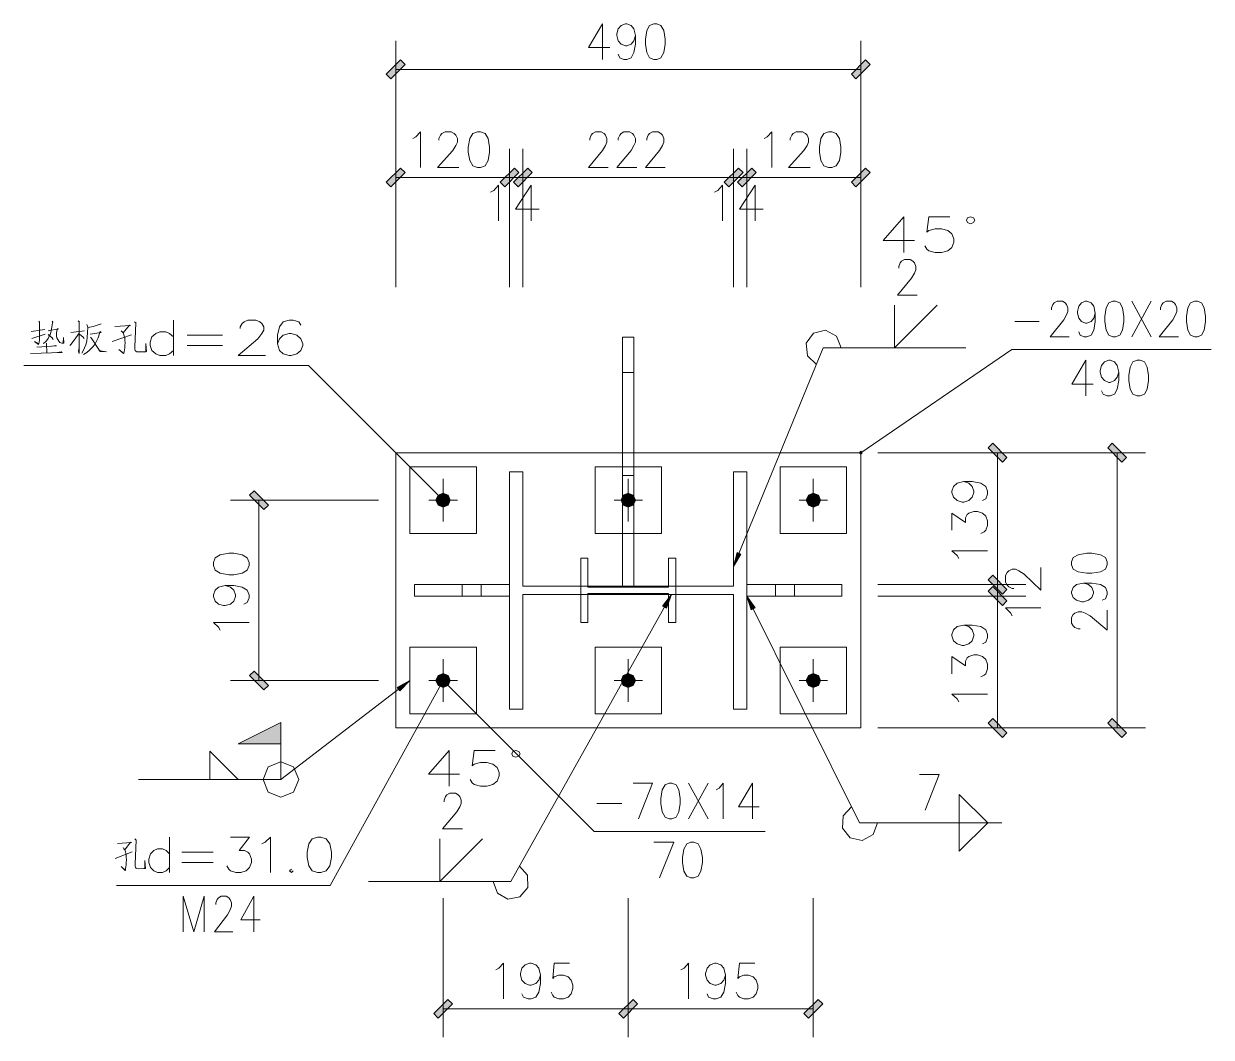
# Model space of a CAD drawing. Header units: millimetres. Extents: x 0 to 586, y 0 to 414.
# Drawn here: x 377 to 459.2, y 220.6 to 290.7 of the extents above; entities that cross this region are included whole.
import ezdxf

# ---------------------------------------------------------------- set-up
doc = ezdxf.new("R2010")
doc.units = ezdxf.units.MM

msp = doc.modelspace()

# ---------------------------------------------------------------- hatches: boundary and pattern name
h = msp.add_hatch(color=0)
h.dxf.hatch_style = 2
h.paths.add_polyline_path([(402.420667, 286.92475), (402.106694, 287.238722), (403.094472, 288.2265), (403.408444, 287.912528)])
h = msp.add_hatch(color=0)
h.dxf.hatch_style = 2
h.paths.add_polyline_path([(434.629278, 286.92475), (434.315306, 287.238722), (435.299556, 288.2265), (435.613528, 287.912528)])
h = msp.add_hatch(color=0)
h.dxf.hatch_style = 2
h.paths.add_polyline_path([(402.420667, 279.442333), (402.106694, 279.756306), (403.094472, 280.740556), (403.408444, 280.426583)])
h = msp.add_hatch(color=0)
h.dxf.hatch_style = 2
h.paths.add_polyline_path([(410.308778, 279.442333), (409.994806, 279.756306), (410.982583, 280.740556), (411.296556, 280.426583)])
h = msp.add_hatch(color=0)
h.dxf.hatch_style = 2
h.paths.add_polyline_path([(411.229528, 279.442333), (410.915556, 279.756306), (411.899806, 280.740556), (412.213778, 280.426583)])
h = msp.add_hatch(color=0)
h.dxf.hatch_style = 2
h.paths.add_polyline_path([(425.820417, 279.442333), (425.506444, 279.756306), (426.494222, 280.740556), (426.808194, 280.426583)])
h = msp.add_hatch(color=0)
h.dxf.hatch_style = 2
h.paths.add_polyline_path([(426.741167, 279.442333), (426.427194, 279.756306), (427.414972, 280.740556), (427.725417, 280.426583)])
h = msp.add_hatch(color=0)
h.dxf.hatch_style = 2
h.paths.add_polyline_path([(434.629278, 279.442333), (434.315306, 279.756306), (435.299556, 280.740556), (435.613528, 280.426583)])
h = msp.add_hatch(color=0)
h.dxf.hatch_style = 2
h.paths.add_polyline_path([(443.780333, 261.366), (444.094306, 261.679972), (445.078556, 260.695722), (444.764583, 260.38175)])
h = msp.add_hatch(color=0)
h.dxf.hatch_style = 2
h.paths.add_polyline_path([(452.060028, 261.366), (452.374, 261.679972), (453.361778, 260.695722), (453.047806, 260.38175)])
h = msp.add_hatch(color=0)
h.dxf.hatch_style = 2
h.paths.add_polyline_path([(434.964417, 261.129639), (434.865639, 261.030861), (434.964417, 261.030861)])
h = msp.add_hatch(color=0)
h.dxf.hatch_style = 2
h.paths.add_polyline_path([(434.865639, 261.030861), (434.964417, 260.932083), (434.964417, 261.030861)])
h = msp.add_hatch(color=0)
h.dxf.hatch_style = 2
h.paths.add_polyline_path([(435.063194, 261.030861), (434.964417, 261.129639), (434.964417, 261.030861)])
h = msp.add_hatch(color=0)
h.dxf.hatch_style = 2
h.paths.add_polyline_path([(434.964417, 260.932083), (435.063194, 261.030861), (434.964417, 261.030861)])
h = msp.add_hatch(color=0)
h.dxf.hatch_style = 2
h.paths.add_polyline_path([(392.641667, 258.081639), (392.955639, 258.392083), (393.943417, 257.407833), (393.629444, 257.093861)])
h = msp.add_hatch(color=0)
h.dxf.hatch_style = 2
h.paths.add_polyline_path([(406.043694, 258.236861), (405.694444, 258.092222), (406.043694, 257.742972)])
h = msp.add_hatch(color=0)
h.dxf.hatch_style = 2
h.paths.add_polyline_path([(406.392944, 258.092222), (406.043694, 258.236861), (406.043694, 257.742972)])
h = msp.add_hatch(color=0)
h.dxf.hatch_style = 2
h.paths.add_polyline_path([(418.860111, 258.236861), (418.514389, 258.092222), (418.860111, 257.742972)])
h = msp.add_hatch(color=0)
h.dxf.hatch_style = 2
h.paths.add_polyline_path([(419.209361, 258.092222), (418.860111, 258.236861), (418.860111, 257.742972)])
h = msp.add_hatch(color=0)
h.dxf.hatch_style = 2
h.paths.add_polyline_path([(431.676528, 258.236861), (431.330806, 258.092222), (431.676528, 257.742972)])
h = msp.add_hatch(color=0)
h.dxf.hatch_style = 2
h.paths.add_polyline_path([(432.025778, 258.092222), (431.676528, 258.236861), (431.676528, 257.742972)])
h = msp.add_hatch(color=0)
h.dxf.hatch_style = 2
h.paths.add_polyline_path([(405.694444, 258.092222), (405.549806, 257.742972), (406.043694, 257.742972)])
h = msp.add_hatch(color=0)
h.dxf.hatch_style = 2
h.paths.add_polyline_path([(405.549806, 257.742972), (405.694444, 257.393722), (406.043694, 257.742972)])
h = msp.add_hatch(color=0)
h.dxf.hatch_style = 2
h.paths.add_polyline_path([(405.694444, 257.393722), (406.043694, 257.252611), (406.043694, 257.742972)])
h = msp.add_hatch(color=0)
h.dxf.hatch_style = 2
h.paths.add_polyline_path([(406.043694, 257.84175), (405.944917, 257.742972), (406.043694, 257.742972)])
h = msp.add_hatch(color=0)
h.dxf.hatch_style = 2
h.paths.add_polyline_path([(405.944917, 257.742972), (406.043694, 257.644194), (406.043694, 257.742972)])
h = msp.add_hatch(color=0)
h.dxf.hatch_style = 2
h.paths.add_polyline_path([(406.537583, 257.742972), (406.392944, 258.092222), (406.043694, 257.742972)])
h = msp.add_hatch(color=0)
h.dxf.hatch_style = 2
h.paths.add_polyline_path([(406.142472, 257.742972), (406.043694, 257.84175), (406.043694, 257.742972)])
h = msp.add_hatch(color=0)
h.dxf.hatch_style = 2
h.paths.add_polyline_path([(406.043694, 257.252611), (406.392944, 257.393722), (406.043694, 257.742972)])
h = msp.add_hatch(color=0)
h.dxf.hatch_style = 2
h.paths.add_polyline_path([(406.392944, 257.393722), (406.537583, 257.742972), (406.043694, 257.742972)])
h = msp.add_hatch(color=0)
h.dxf.hatch_style = 2
h.paths.add_polyline_path([(406.043694, 257.644194), (406.142472, 257.742972), (406.043694, 257.742972)])
h = msp.add_hatch(color=0)
h.dxf.hatch_style = 2
h.paths.add_polyline_path([(418.514389, 258.092222), (418.36975, 257.742972), (418.860111, 257.742972)])
h = msp.add_hatch(color=0)
h.dxf.hatch_style = 2
h.paths.add_polyline_path([(418.36975, 257.742972), (418.514389, 257.393722), (418.860111, 257.742972)])
h = msp.add_hatch(color=0)
h.dxf.hatch_style = 2
h.paths.add_polyline_path([(418.514389, 257.393722), (418.860111, 257.252611), (418.860111, 257.742972)])
h = msp.add_hatch(color=0)
h.dxf.hatch_style = 2
h.paths.add_polyline_path([(419.354, 257.742972), (419.209361, 258.092222), (418.860111, 257.742972)])
h = msp.add_hatch(color=0)
h.dxf.hatch_style = 2
h.paths.add_polyline_path([(418.860111, 257.252611), (419.209361, 257.393722), (418.860111, 257.742972)])
h = msp.add_hatch(color=0)
h.dxf.hatch_style = 2
h.paths.add_polyline_path([(419.209361, 257.393722), (419.354, 257.742972), (418.860111, 257.742972)])
h = msp.add_hatch(color=0)
h.dxf.hatch_style = 2
h.paths.add_polyline_path([(431.330806, 258.092222), (431.186167, 257.742972), (431.676528, 257.742972)])
h = msp.add_hatch(color=0)
h.dxf.hatch_style = 2
h.paths.add_polyline_path([(431.186167, 257.742972), (431.330806, 257.393722), (431.676528, 257.742972)])
h = msp.add_hatch(color=0)
h.dxf.hatch_style = 2
h.paths.add_polyline_path([(431.330806, 257.393722), (431.676528, 257.252611), (431.676528, 257.742972)])
h = msp.add_hatch(color=0)
h.dxf.hatch_style = 2
h.paths.add_polyline_path([(432.170417, 257.742972), (432.025778, 258.092222), (431.676528, 257.742972)])
h = msp.add_hatch(color=0)
h.dxf.hatch_style = 2
h.paths.add_polyline_path([(431.676528, 257.252611), (432.025778, 257.393722), (431.676528, 257.742972)])
h = msp.add_hatch(color=0)
h.dxf.hatch_style = 2
h.paths.add_polyline_path([(432.025778, 257.393722), (432.170417, 257.742972), (431.676528, 257.742972)])
h = msp.add_hatch(color=0)
h.dxf.hatch_style = 2
h.paths.add_polyline_path([(426.155556, 253.14275), (426.395444, 254.112889), (426.667083, 254)])
h = msp.add_hatch(color=0)
h.dxf.hatch_style = 2
h.paths.add_polyline_path([(443.780333, 252.229056), (444.094306, 252.543028), (445.078556, 251.558778), (444.764583, 251.244806)])
h = msp.add_hatch(color=0)
h.dxf.hatch_style = 2
h.paths.add_polyline_path([(443.780333, 252.229056), (444.094306, 252.543028), (445.078556, 251.558778), (444.764583, 251.244806)])
h = msp.add_hatch(color=0)
h.dxf.hatch_style = 2
h.paths.add_polyline_path([(443.780333, 251.442361), (444.094306, 251.756333), (445.078556, 250.768556), (444.764583, 250.454583)])
h = msp.add_hatch(color=0)
h.dxf.hatch_style = 2
h.paths.add_polyline_path([(443.780333, 251.442361), (444.094306, 251.756333), (445.078556, 250.768556), (444.764583, 250.454583)])
h = msp.add_hatch(color=0)
h.dxf.hatch_style = 2
h.paths.add_polyline_path([(421.851667, 251.202472), (421.498889, 250.271139), (421.241361, 250.415778)])
h = msp.add_hatch(color=0)
h.dxf.hatch_style = 2
h.paths.add_polyline_path([(427.076306, 251.103694), (427.647806, 250.288778), (427.383222, 250.15825)])
h = msp.add_hatch(color=0)
h.dxf.hatch_style = 2
h.paths.add_polyline_path([(392.641667, 245.593306), (392.955639, 245.90375), (393.943417, 244.9195), (393.629444, 244.605528)])
h = msp.add_hatch(color=0)
h.dxf.hatch_style = 2
h.paths.add_polyline_path([(403.743583, 245.254639), (403.052139, 244.5385), (402.872222, 244.771333)])
h = msp.add_hatch(color=0)
h.dxf.hatch_style = 2
h.paths.add_polyline_path([(405.694444, 245.603889), (405.549806, 245.254639), (406.043694, 245.254639)])
h = msp.add_hatch(color=0)
h.dxf.hatch_style = 2
h.paths.add_polyline_path([(405.549806, 245.254639), (405.694444, 244.905389), (406.043694, 245.254639)])
h = msp.add_hatch(color=0)
h.dxf.hatch_style = 2
h.paths.add_polyline_path([(406.043694, 245.748528), (405.694444, 245.603889), (406.043694, 245.254639)])
h = msp.add_hatch(color=0)
h.dxf.hatch_style = 2
h.paths.add_polyline_path([(405.694444, 244.905389), (406.043694, 244.764278), (406.043694, 245.254639)])
h = msp.add_hatch(color=0)
h.dxf.hatch_style = 2
h.paths.add_polyline_path([(406.043694, 245.353417), (405.944917, 245.254639), (406.043694, 245.254639)])
h = msp.add_hatch(color=0)
h.dxf.hatch_style = 2
h.paths.add_polyline_path([(406.043694, 245.353417), (405.944917, 245.254639), (406.043694, 245.254639)])
h = msp.add_hatch(color=0)
h.dxf.hatch_style = 2
h.paths.add_polyline_path([(405.944917, 245.254639), (406.043694, 245.155861), (406.043694, 245.254639)])
h = msp.add_hatch(color=0)
h.dxf.hatch_style = 2
h.paths.add_polyline_path([(405.944917, 245.254639), (406.043694, 245.155861), (406.043694, 245.254639)])
h = msp.add_hatch(color=0)
h.dxf.hatch_style = 2
h.paths.add_polyline_path([(406.392944, 245.603889), (406.043694, 245.748528), (406.043694, 245.254639)])
h = msp.add_hatch(color=0)
h.dxf.hatch_style = 2
h.paths.add_polyline_path([(406.537583, 245.254639), (406.392944, 245.603889), (406.043694, 245.254639)])
h = msp.add_hatch(color=0)
h.dxf.hatch_style = 2
h.paths.add_polyline_path([(406.142472, 245.254639), (406.043694, 245.353417), (406.043694, 245.254639)])
h = msp.add_hatch(color=0)
h.dxf.hatch_style = 2
h.paths.add_polyline_path([(406.142472, 245.254639), (406.043694, 245.353417), (406.043694, 245.254639)])
h = msp.add_hatch(color=0)
h.dxf.hatch_style = 2
h.paths.add_polyline_path([(406.043694, 244.764278), (406.392944, 244.905389), (406.043694, 245.254639)])
h = msp.add_hatch(color=0)
h.dxf.hatch_style = 2
h.paths.add_polyline_path([(406.392944, 244.905389), (406.537583, 245.254639), (406.043694, 245.254639)])
h = msp.add_hatch(color=0)
h.dxf.hatch_style = 2
h.paths.add_polyline_path([(406.043694, 245.155861), (406.142472, 245.254639), (406.043694, 245.254639)])
h = msp.add_hatch(color=0)
h.dxf.hatch_style = 2
h.paths.add_polyline_path([(406.043694, 245.155861), (406.142472, 245.254639), (406.043694, 245.254639)])
h = msp.add_hatch(color=0)
h.dxf.hatch_style = 2
h.paths.add_polyline_path([(418.514389, 245.603889), (418.36975, 245.254639), (418.860111, 245.254639)])
h = msp.add_hatch(color=0)
h.dxf.hatch_style = 2
h.paths.add_polyline_path([(418.36975, 245.254639), (418.514389, 244.905389), (418.860111, 245.254639)])
h = msp.add_hatch(color=0)
h.dxf.hatch_style = 2
h.paths.add_polyline_path([(418.860111, 245.748528), (418.514389, 245.603889), (418.860111, 245.254639)])
h = msp.add_hatch(color=0)
h.dxf.hatch_style = 2
h.paths.add_polyline_path([(418.514389, 244.905389), (418.860111, 244.764278), (418.860111, 245.254639)])
h = msp.add_hatch(color=0)
h.dxf.hatch_style = 2
h.paths.add_polyline_path([(419.209361, 245.603889), (418.860111, 245.748528), (418.860111, 245.254639)])
h = msp.add_hatch(color=0)
h.dxf.hatch_style = 2
h.paths.add_polyline_path([(419.354, 245.254639), (419.209361, 245.603889), (418.860111, 245.254639)])
h = msp.add_hatch(color=0)
h.dxf.hatch_style = 2
h.paths.add_polyline_path([(418.860111, 244.764278), (419.209361, 244.905389), (418.860111, 245.254639)])
h = msp.add_hatch(color=0)
h.dxf.hatch_style = 2
h.paths.add_polyline_path([(419.209361, 244.905389), (419.354, 245.254639), (418.860111, 245.254639)])
h = msp.add_hatch(color=0)
h.dxf.hatch_style = 2
h.paths.add_polyline_path([(431.330806, 245.603889), (431.186167, 245.254639), (431.676528, 245.254639)])
h = msp.add_hatch(color=0)
h.dxf.hatch_style = 2
h.paths.add_polyline_path([(431.186167, 245.254639), (431.330806, 244.905389), (431.676528, 245.254639)])
h = msp.add_hatch(color=0)
h.dxf.hatch_style = 2
h.paths.add_polyline_path([(431.676528, 245.748528), (431.330806, 245.603889), (431.676528, 245.254639)])
h = msp.add_hatch(color=0)
h.dxf.hatch_style = 2
h.paths.add_polyline_path([(431.330806, 244.905389), (431.676528, 244.764278), (431.676528, 245.254639)])
h = msp.add_hatch(color=0)
h.dxf.hatch_style = 2
h.paths.add_polyline_path([(432.025778, 245.603889), (431.676528, 245.748528), (431.676528, 245.254639)])
h = msp.add_hatch(color=0)
h.dxf.hatch_style = 2
h.paths.add_polyline_path([(432.170417, 245.254639), (432.025778, 245.603889), (431.676528, 245.254639)])
h = msp.add_hatch(color=0)
h.dxf.hatch_style = 2
h.paths.add_polyline_path([(431.676528, 244.764278), (432.025778, 244.905389), (431.676528, 245.254639)])
h = msp.add_hatch(color=0)
h.dxf.hatch_style = 2
h.paths.add_polyline_path([(432.025778, 244.905389), (432.170417, 245.254639), (431.676528, 245.254639)])
h = msp.add_hatch(color=0)
h.dxf.hatch_style = 2
h.paths.add_polyline_path([(443.780333, 242.305417), (444.094306, 242.619389), (445.078556, 241.631611), (444.764583, 241.321167)])
h = msp.add_hatch(color=0)
h.dxf.hatch_style = 2
h.paths.add_polyline_path([(452.060028, 242.305417), (452.374, 242.619389), (453.361778, 241.631611), (453.047806, 241.321167)])
h = msp.add_hatch(color=0)
h.dxf.hatch_style = 2
h.paths.add_polyline_path([(394.81125, 240.866083), (394.81125, 242.344222), (391.854972, 240.866083)])
h = msp.add_hatch(color=0)
h.dxf.hatch_style = 2
h.paths.add_polyline_path([(405.708556, 221.876056), (405.394583, 222.190028), (406.378833, 223.177806), (406.692806, 222.863833)])
h = msp.add_hatch(color=0)
h.dxf.hatch_style = 2
h.paths.add_polyline_path([(418.524972, 221.876056), (418.211, 222.190028), (419.198778, 223.177806), (419.51275, 222.863833)])
h = msp.add_hatch(color=0)
h.dxf.hatch_style = 2
h.paths.add_polyline_path([(431.341389, 221.876056), (431.027417, 222.190028), (432.015194, 223.177806), (432.329167, 222.863833)])

# ---------------------------------------------------------------- linework, layer by layer
at = {"color": 0, "lineweight": 0}
for points in [[(417.085639, 290.731222), (416.101389, 289.087278), (417.579528, 289.087278)], [(417.085639, 290.731222), (417.085639, 288.265306)], [(419.354, 289.90925), (419.255222, 289.556472), (419.057667, 289.320111), (418.761333, 289.203694), (418.662556, 289.203694), (418.36975, 289.320111), (418.172194, 289.556472), (418.073417, 289.90925), (418.073417, 290.025667), (418.172194, 290.378444), (418.36975, 290.611278), (418.662556, 290.731222), (418.761333, 290.731222), (419.057667, 290.611278), (419.255222, 290.378444), (419.354, 289.90925), (419.354, 289.320111), (419.255222, 288.7345), (419.057667, 288.381722), (418.761333, 288.265306), (418.563778, 288.265306), (418.270972, 288.381722), (418.172194, 288.618083)], [(402.759333, 279.869194), (402.759333, 289.545889)], [(434.964417, 279.869194), (434.964417, 289.545889)], [(402.759333, 287.573861), (434.964417, 287.573861)], [(403.941139, 282.776083), (404.152806, 282.8925), (404.473833, 283.245278), (404.473833, 280.779361)], [(405.750889, 282.659667), (405.750889, 282.776083), (405.856722, 283.012444), (405.962556, 283.128861), (406.17775, 283.245278), (406.604611, 283.245278), (406.816278, 283.128861), (406.922111, 283.012444), (407.027944, 282.776083), (407.027944, 282.54325), (406.922111, 282.306889), (406.710444, 281.954111), (405.645056, 280.779361), (407.133778, 280.779361)], [(416.200167, 282.659667), (416.200167, 282.776083), (416.298944, 283.012444), (416.397722, 283.128861), (416.595278, 283.245278), (416.986861, 283.245278), (417.184417, 283.128861), (417.283194, 283.012444), (417.381972, 282.776083), (417.381972, 282.54325), (417.283194, 282.306889), (417.085639, 281.954111), (416.101389, 280.779361), (417.48075, 280.779361)], [(418.172194, 282.659667), (418.172194, 282.776083), (418.270972, 283.012444), (418.36975, 283.128861), (418.563778, 283.245278), (418.958889, 283.245278), (419.156444, 283.128861), (419.255222, 283.012444), (419.354, 282.776083), (419.354, 282.54325), (419.255222, 282.306889), (419.057667, 281.954111), (418.073417, 280.779361), (419.452778, 280.779361)], [(420.144222, 282.659667), (420.144222, 282.776083), (420.243, 283.012444), (420.341778, 283.128861), (420.535806, 283.245278), (420.930917, 283.245278), (421.128472, 283.128861), (421.22725, 283.012444), (421.326028, 282.776083), (421.326028, 282.54325), (421.22725, 282.306889), (421.029694, 281.954111), (420.045444, 280.779361), (421.424806, 280.779361)], [(428.261639, 282.776083), (428.473306, 282.8925), (428.794333, 283.245278), (428.794333, 280.779361)], [(430.071389, 282.659667), (430.071389, 282.776083), (430.177222, 283.012444), (430.283056, 283.128861), (430.494722, 283.245278), (430.921583, 283.245278), (431.136778, 283.128861), (431.242611, 283.012444), (431.348444, 282.776083), (431.348444, 282.54325), (431.242611, 282.306889), (431.027417, 281.954111), (429.965556, 280.779361), (431.454278, 280.779361)], [(402.759333, 272.496139), (402.759333, 282.063472)], [(410.643917, 272.496139), (410.643917, 282.063472)], [(411.564667, 272.496139), (411.564667, 282.063472)], [(426.155556, 272.496139), (426.155556, 282.063472)], [(427.076306, 272.496139), (427.076306, 282.063472)], [(434.964417, 272.496139), (434.964417, 282.063472)], [(402.759333, 280.091444), (410.643917, 280.091444)], [(410.643917, 280.091444), (411.564667, 280.091444)], [(411.564667, 280.091444), (426.155556, 280.091444)], [(426.155556, 280.091444), (427.076306, 280.091444)], [(427.076306, 280.091444), (434.964417, 280.091444)], [(409.331583, 279.078972), (409.546778, 279.195389), (409.871333, 279.548167), (409.871333, 277.08225)], [(412.143222, 279.548167), (411.060194, 277.904222), (412.682972, 277.904222)], [(412.143222, 279.548167), (412.143222, 277.08225)], [(424.843222, 279.078972), (425.058417, 279.195389), (425.382972, 279.548167), (425.382972, 277.08225)], [(427.654861, 279.548167), (426.571833, 277.904222), (428.194611, 277.904222)], [(427.654861, 279.548167), (427.654861, 277.08225)], [(437.948917, 277.357417), (436.509583, 275.717), (438.672111, 275.717)], [(437.948917, 277.357417), (437.948917, 274.895028)], [(441.123917, 277.357417), (439.681056, 277.357417), (439.536417, 276.302611), (439.681056, 276.419028), (440.114972, 276.538972), (440.545361, 276.538972), (440.979278, 276.419028), (441.268556, 276.186194), (441.413194, 275.833417), (441.413194, 275.597056), (441.268556, 275.247806), (440.979278, 275.011444), (440.545361, 274.895028), (440.114972, 274.895028), (439.681056, 275.011444), (439.536417, 275.127861), (439.391778, 275.364222)], [(437.592611, 273.815528), (437.592611, 273.931944), (437.691389, 274.168306), (437.790167, 274.284722), (437.987722, 274.401139), (438.382833, 274.401139), (438.576861, 274.284722), (438.675639, 274.168306), (438.774417, 273.931944), (438.774417, 273.695583), (438.675639, 273.46275), (438.478083, 273.109972), (437.493833, 271.935222), (438.873194, 271.935222)], [(448.172417, 270.933333), (448.172417, 271.053278), (448.267667, 271.286111), (448.359389, 271.402528), (448.549889, 271.522472), (448.927361, 271.522472), (449.114333, 271.402528), (449.209583, 271.286111), (449.304833, 271.053278), (449.304833, 270.816917), (449.209583, 270.584083), (449.022611, 270.231306), (448.077167, 269.056556), (449.400083, 269.056556)], [(451.192194, 270.7005), (451.096944, 270.347722), (450.909972, 270.111361), (450.624222, 269.994944), (450.5325, 269.994944), (450.24675, 270.111361), (450.059778, 270.347722), (449.964528, 270.7005), (449.964528, 270.816917), (450.059778, 271.169694), (450.24675, 271.402528), (450.5325, 271.522472), (450.624222, 271.522472), (450.909972, 271.402528), (451.096944, 271.169694), (451.192194, 270.7005), (451.192194, 270.111361), (451.096944, 269.52575), (450.909972, 269.172972), (450.624222, 269.056556), (450.43725, 269.056556), (450.155028, 269.172972), (450.059778, 269.409333)], [(453.73925, 269.056556), (455.062167, 271.522472)], [(453.73925, 271.522472), (455.062167, 269.056556)], [(455.721861, 270.933333), (455.721861, 271.053278), (455.817111, 271.286111), (455.908833, 271.402528), (456.099333, 271.522472), (456.476806, 271.522472), (456.663778, 271.402528), (456.759028, 271.286111), (456.854278, 271.053278), (456.854278, 270.816917), (456.759028, 270.584083), (456.572056, 270.231306), (455.626611, 269.056556), (456.949528, 269.056556)], [(437.296278, 268.2875), (437.296278, 271.247306)], [(437.296278, 268.2875), (440.256083, 271.247306)], [(378.057833, 270.139583), (378.103694, 270.061972), (378.103694, 268.820194), (378.079, 268.682611), (378.057833, 268.587361), (378.036667, 268.527389), (377.743861, 268.721417), (378.036667, 268.566194)], [(378.978583, 270.139583), (379.020917, 270.061972), (378.99975, 270.002), (378.932722, 269.596306), (378.886861, 269.363472), (378.841, 269.225889), (378.773972, 269.091833), (378.685778, 268.936611), (378.572889, 268.781389), (378.484694, 268.682611), (378.392972, 268.626167), (378.350639, 268.587361)], [(380.770694, 270.157222), (380.862417, 270.061972), (380.837722, 270.079611), (380.837722, 267.9065), (380.795389, 268.061722), (380.816556, 268.216944)], [(381.377472, 269.90675), (381.4445, 269.730361), (381.423333, 269.342306), (381.398639, 269.031861), (381.377472, 268.760222), (381.310444, 268.50975), (381.218722, 268.294556), (381.130528, 268.082889), (381.017639, 267.927667)], [(382.36525, 269.963194), (381.804333, 269.769167), (381.465667, 269.691556)], [(383.307167, 269.769167), (384.404306, 269.829139), (384.337278, 269.867944), (383.88925, 269.324667), (383.822222, 269.402278), (383.755194, 269.479889)], [(384.675944, 270.100778), (384.785306, 270.002), (384.764139, 270.023167), (384.697111, 268.333361), (384.697111, 268.199306), (384.718278, 268.100528), (384.764139, 268.061722), (384.831167, 268.022917), (384.965222, 268.005278), (385.370917, 268.022917), (385.459111, 268.022917), (385.504972, 268.044083), (385.459111, 268.587361), (385.459111, 268.022917)], [(387.378222, 270.217194), (387.378222, 267.751278)], [(391.992556, 269.631583), (391.992556, 269.748), (392.126611, 269.980833), (392.264194, 270.100778), (392.532306, 270.217194), (393.075583, 270.217194), (393.347222, 270.100778), (393.484806, 269.980833), (393.618861, 269.748), (393.618861, 269.511639), (393.484806, 269.278806), (393.213167, 268.926028), (391.854972, 267.751278), (393.752917, 267.751278)], [(396.197667, 269.864417), (396.060083, 270.100778), (395.654389, 270.217194), (395.38275, 270.217194), (394.977056, 270.100778), (394.705417, 269.748), (394.567833, 269.158861), (394.567833, 268.57325), (394.705417, 268.104056), (394.977056, 267.867694), (395.38275, 267.751278), (395.516806, 267.751278), (395.926028, 267.867694), (396.197667, 268.104056), (396.331722, 268.456833), (396.331722, 268.57325), (396.197667, 268.926028), (395.926028, 269.158861), (395.516806, 269.278806), (395.38275, 269.278806), (394.977056, 269.158861), (394.705417, 268.926028), (394.567833, 268.57325)], [(445.625361, 270.111361), (447.322222, 270.111361)], [(377.518083, 269.419917), (378.46, 269.5575)], [(377.563944, 268.936611), (378.484694, 269.247056)], [(378.685778, 269.479889), (378.706944, 269.479889), (379.401917, 269.596306), (379.359583, 269.635111), (379.292556, 269.458722), (379.267861, 269.3035), (379.267861, 269.109472), (379.292556, 268.975417), (379.359583, 268.859), (379.426611, 268.760222), (379.514806, 268.664972), (379.648861, 268.626167), (379.786444, 268.626167), (379.76175, 269.014222), (379.740583, 268.626167)], [(378.685778, 269.20825), (378.978583, 268.975417), (379.045611, 268.876639)], [(380.837722, 269.3035), (380.615472, 268.975417), (380.435556, 268.721417), (380.276806, 268.527389), (380.188611, 268.449778)], [(380.276806, 269.363472), (381.218722, 269.479889)], [(380.862417, 269.247056), (381.130528, 269.031861), (381.197556, 268.936611)], [(381.60325, 269.247056), (382.36525, 269.342306), (382.298222, 269.419917), (382.252361, 269.285861), (382.164167, 268.975417), (382.051278, 268.760222), (381.917222, 268.527389), (381.758472, 268.333361), (381.557389, 268.121694), (381.377472, 267.966472), (381.151694, 267.828889)], [(381.60325, 269.014222), (381.670278, 268.993056), (382.298222, 268.044083), (382.74625, 268.022917), (382.298222, 268.082889), (382.2065, 268.1605)], [(383.12725, 268.721417), (384.471333, 269.187083)], [(383.88925, 269.324667), (383.935111, 269.187083), (384.002139, 268.993056), (384.002139, 268.820194), (384.023306, 268.643806), (384.002139, 268.449778), (384.002139, 268.294556), (383.980972, 268.1605), (383.956278, 268.022917), (383.935111, 267.927667), (383.910417, 267.888861), (383.596444, 268.178139), (383.910417, 267.927667)], [(387.378222, 269.042444), (387.106583, 269.278806), (386.834944, 269.395222), (386.42925, 269.395222), (386.157611, 269.278806), (385.885972, 269.042444), (385.751917, 268.689667), (385.751917, 268.456833), (385.885972, 268.104056), (386.157611, 267.867694), (386.42925, 267.751278), (386.834944, 267.751278), (387.106583, 267.867694), (387.378222, 268.104056)], [(388.327194, 269.158861), (390.771944, 269.158861)], [(418.468528, 269.024806), (418.468528, 251.795139)], [(419.255222, 269.024806), (418.468528, 269.024806)], [(419.255222, 251.795139), (419.255222, 269.024806)], [(433.599167, 268.2875), (433.29225, 269.102417), (432.526722, 269.511639), (431.680056, 269.310556), (431.175583, 268.605), (431.263778, 267.740694), (431.898778, 267.148028)], [(377.923778, 268.333361), (379.267861, 268.432139), (379.179667, 268.449778), (379.020917, 268.410972)], [(378.572889, 268.626167), (378.597583, 267.927667)], [(388.327194, 268.456833), (390.771944, 268.456833)], [(426.155556, 253.14275), (432.367972, 268.2875)], [(432.367972, 268.2875), (442.224583, 268.2875)], [(434.964417, 261.030861), (445.427806, 268.171083)], [(445.427806, 268.171083), (459.228472, 268.171083)], [(377.47575, 267.9065), (379.673556, 267.966472), (379.606528, 268.005278), (379.313722, 267.966472)], [(450.553667, 267.43025), (449.569417, 265.786306), (451.047556, 265.786306)], [(450.553667, 267.43025), (450.553667, 264.964333)], [(452.822028, 266.608278), (452.72325, 266.2555), (452.525694, 266.022667), (452.229361, 265.902722), (452.130583, 265.902722), (451.83425, 266.022667), (451.640222, 266.2555), (451.541444, 266.608278), (451.541444, 266.724694), (451.640222, 267.077472), (451.83425, 267.313833), (452.130583, 267.43025), (452.229361, 267.43025), (452.525694, 267.313833), (452.72325, 267.077472), (452.822028, 266.608278), (452.822028, 266.022667), (452.72325, 265.433528), (452.525694, 265.084278), (452.229361, 264.964333), (452.031806, 264.964333), (451.735472, 265.084278), (451.640222, 265.317111)], [(396.726833, 267.063361), (377.006556, 267.063361)], [(406.043694, 257.742972), (396.726833, 267.063361)], [(419.255222, 266.583583), (418.468528, 266.583583)], [(402.759333, 261.030861), (418.468528, 261.030861)], [(402.759333, 241.970278), (402.759333, 261.030861)], [(418.468528, 261.030861), (419.255222, 261.030861)], [(419.255222, 261.030861), (434.964417, 261.030861)], [(434.964417, 261.030861), (434.964417, 241.970278)], [(435.013806, 261.030861), (435.031444, 261.030861)], [(436.146222, 261.030861), (454.681167, 261.030861)], [(436.146222, 261.030861), (446.401472, 261.030861)], [(444.429444, 251.893917), (444.429444, 261.030861)], [(452.712667, 241.970278), (452.712667, 261.030861)], [(403.743583, 260.043083), (403.743583, 255.442861)], [(408.343806, 260.043083), (403.743583, 260.043083)], [(408.343806, 255.442861), (408.343806, 260.043083)], [(418.468528, 260.043083), (416.56, 260.043083)], [(416.56, 260.043083), (416.56, 255.442861)], [(418.468528, 260.043083), (419.255222, 260.043083)], [(421.160222, 260.043083), (419.255222, 260.043083)], [(421.160222, 255.442861), (421.160222, 260.043083)], [(433.980167, 260.043083), (429.376417, 260.043083)], [(429.376417, 260.043083), (429.376417, 255.442861)], [(433.980167, 255.442861), (433.980167, 260.043083)], [(406.043694, 259.221111), (406.043694, 256.264833)], [(411.564667, 259.715), (410.643917, 259.715)], [(410.643917, 259.715), (410.643917, 243.282611)], [(411.564667, 251.795139), (411.564667, 259.715)], [(419.255222, 259.453944), (418.468528, 259.453944)], [(418.860111, 259.221111), (418.860111, 256.264833)], [(427.076306, 259.715), (426.155556, 259.715)], [(426.155556, 251.795139), (426.155556, 259.715)], [(427.076306, 243.282611), (427.076306, 259.715)], [(431.676528, 259.221111), (431.676528, 256.264833)], [(442.097583, 259.027083), (442.446833, 258.917722), (442.683194, 258.699), (442.799611, 258.374444), (442.799611, 258.265083), (442.683194, 257.940528), (442.446833, 257.721806), (442.097583, 257.612444), (441.977639, 257.612444), (441.624861, 257.721806), (441.392028, 257.940528), (441.275611, 258.265083), (441.275611, 258.374444), (441.392028, 258.699), (441.624861, 258.917722), (442.097583, 259.027083), (442.683194, 259.027083), (443.268806, 258.917722), (443.621583, 258.699), (443.738, 258.374444), (443.738, 258.155722), (443.621583, 257.831167), (443.38875, 257.721806)], [(401.574, 257.742972), (391.322278, 257.742972)], [(393.294306, 245.254639), (393.294306, 257.742972)], [(407.031472, 257.742972), (405.059444, 257.742972)], [(406.093083, 257.742972), (406.110722, 257.742972)], [(406.290639, 257.742972), (406.308278, 257.742972)], [(419.847889, 257.742972), (417.875861, 257.742972)], [(419.107056, 257.742972), (419.124694, 257.742972)], [(432.664306, 257.742972), (430.692278, 257.742972)], [(431.923472, 257.742972), (431.941111, 257.742972)], [(441.275611, 255.658056), (441.275611, 256.853972), (442.214, 256.201333), (442.214, 256.525889), (442.330417, 256.744611), (442.446833, 256.853972), (442.799611, 256.959806), (443.035972, 256.959806), (443.38875, 256.853972), (443.621583, 256.63525), (443.738, 256.310694), (443.738, 255.982611), (443.621583, 255.658056), (443.505167, 255.548694), (443.268806, 255.439333)], [(403.743583, 255.442861), (408.343806, 255.442861)], [(416.56, 255.442861), (418.468528, 255.442861)], [(418.468528, 255.442861), (419.255222, 255.442861)], [(419.255222, 255.442861), (421.160222, 255.442861)], [(429.376417, 255.442861), (433.980167, 255.442861)], [(441.744806, 253.700139), (441.624861, 253.918861), (441.275611, 254.243417), (443.738, 254.243417)], [(415.57575, 253.735417), (416.073167, 253.735417)], [(415.57575, 253.735417), (415.57575, 249.265722)], [(416.073167, 251.728111), (416.073167, 253.735417)], [(421.647056, 253.735417), (422.148, 253.735417)], [(421.647056, 251.728111), (421.647056, 253.735417)], [(422.148, 249.265722), (422.148, 253.735417)], [(445.558333, 251.625806), (445.441917, 251.625806), (445.205556, 251.735167), (445.089139, 251.848056), (444.972722, 252.070306), (444.972722, 252.518333), (445.089139, 252.740583), (445.205556, 252.853472), (445.441917, 252.966361), (445.67475, 252.966361), (445.911111, 252.853472), (446.263889, 252.631222), (447.435111, 251.512917), (447.435111, 253.075722)], [(390.958917, 251.826889), (391.311694, 251.721056), (391.548056, 251.509389), (391.664472, 251.188361), (391.664472, 251.082528), (391.548056, 250.7615), (391.311694, 250.549833), (390.958917, 250.444), (390.8425, 250.444), (390.489722, 250.549833), (390.256889, 250.7615), (390.136944, 251.082528), (390.136944, 251.188361), (390.256889, 251.509389), (390.489722, 251.721056), (390.958917, 251.826889), (391.548056, 251.826889), (392.133667, 251.721056), (392.486444, 251.509389), (392.602861, 251.188361), (392.602861, 250.976694), (392.486444, 250.655667), (392.250083, 250.549833)], [(410.643917, 251.893917), (404.071667, 251.893917)], [(404.071667, 251.893917), (404.071667, 251.103694)], [(407.359556, 251.893917), (407.359556, 251.103694)], [(408.671889, 251.893917), (408.671889, 251.103694)], [(410.643917, 251.893917), (410.643917, 251.103694)], [(426.155556, 251.795139), (411.564667, 251.795139)], [(421.647056, 251.728111), (416.073167, 251.728111)], [(419.255222, 251.795139), (418.468528, 251.795139)], [(433.648556, 251.893917), (427.076306, 251.893917)], [(427.076306, 251.893917), (427.076306, 251.103694)], [(429.048333, 251.893917), (429.048333, 251.103694)], [(430.364194, 251.893917), (430.364194, 251.103694)], [(433.648556, 251.893917), (433.648556, 251.103694)], [(436.146222, 251.893917), (446.401472, 251.893917)], [(436.146222, 251.893917), (446.401472, 251.893917)], [(444.429444, 251.103694), (444.429444, 251.893917)], [(450.377278, 251.992694), (450.730056, 251.893917), (450.962889, 251.696361), (451.082833, 251.400028), (451.082833, 251.30125), (450.962889, 251.008444), (450.730056, 250.810889), (450.377278, 250.712111), (450.260861, 250.712111), (449.908083, 250.810889), (449.671722, 251.008444), (449.555306, 251.30125), (449.555306, 251.400028), (449.671722, 251.696361), (449.908083, 251.893917), (450.377278, 251.992694), (450.962889, 251.992694), (451.552028, 251.893917), (451.904806, 251.696361), (452.021222, 251.400028), (452.021222, 251.202472), (451.904806, 250.909667), (451.668444, 250.810889)], [(404.071667, 251.103694), (410.643917, 251.103694)], [(421.851667, 251.202472), (410.742694, 231.337556)], [(411.564667, 243.282611), (411.564667, 251.202472)], [(411.564667, 251.202472), (426.155556, 251.202472)], [(416.073167, 249.265722), (416.073167, 251.273028)], [(416.073167, 251.273028), (421.647056, 251.273028)], [(421.647056, 249.265722), (421.647056, 251.273028)], [(426.155556, 243.282611), (426.155556, 251.202472)], [(427.076306, 251.103694), (433.648556, 251.103694)], [(427.076306, 251.103694), (434.87975, 235.401556)], [(436.146222, 251.103694), (446.401472, 251.103694)], [(436.146222, 251.103694), (446.401472, 251.103694)], [(444.429444, 241.970278), (444.429444, 251.103694)], [(445.441917, 249.724333), (445.321972, 249.950111), (444.972722, 250.28525), (447.435111, 250.28525)], [(450.144444, 248.838861), (450.0245, 248.838861), (449.791667, 248.937639), (449.671722, 249.036417), (449.555306, 249.230444), (449.555306, 249.625556), (449.671722, 249.823111), (449.791667, 249.921889), (450.0245, 250.020667), (450.260861, 250.020667), (450.493694, 249.921889), (450.846472, 249.724333), (452.021222, 248.740083), (452.021222, 250.119444)], [(390.606139, 248.740083), (390.489722, 248.95175), (390.136944, 249.272778), (392.602861, 249.272778)], [(415.57575, 249.265722), (416.073167, 249.265722)], [(421.647056, 249.265722), (422.148, 249.265722)], [(442.097583, 249.099917), (442.446833, 248.990556), (442.683194, 248.775361), (442.799611, 248.447278), (442.799611, 248.341444), (442.683194, 248.013361), (442.446833, 247.798167), (442.097583, 247.688806), (441.977639, 247.688806), (441.624861, 247.798167), (441.392028, 248.013361), (441.275611, 248.341444), (441.275611, 248.447278), (441.392028, 248.775361), (441.624861, 248.990556), (442.097583, 249.099917), (442.683194, 249.099917), (443.268806, 248.990556), (443.621583, 248.775361), (443.738, 248.447278), (443.738, 248.232083), (443.621583, 247.904), (443.38875, 247.798167)], [(403.743583, 247.55475), (403.743583, 242.954528)], [(408.343806, 247.55475), (403.743583, 247.55475)], [(408.343806, 242.954528), (408.343806, 247.55475)], [(421.160222, 247.55475), (416.56, 247.55475)], [(416.56, 247.55475), (416.56, 242.954528)], [(421.160222, 242.954528), (421.160222, 247.55475)], [(433.980167, 247.55475), (429.376417, 247.55475)], [(429.376417, 247.55475), (429.376417, 242.954528)], [(433.980167, 242.954528), (433.980167, 247.55475)], [(406.043694, 246.736306), (406.043694, 243.7765)], [(418.860111, 246.736306), (418.860111, 243.7765)], [(431.676528, 246.736306), (431.676528, 243.7765)], [(441.275611, 245.730889), (441.275611, 246.926806), (442.214, 246.274167), (442.214, 246.60225), (442.330417, 246.817444), (442.446833, 246.926806), (442.799611, 247.036167), (443.035972, 247.036167), (443.38875, 246.926806), (443.621583, 246.711611), (443.738, 246.383528), (443.738, 246.058972), (443.621583, 245.730889), (443.505167, 245.625056), (443.268806, 245.515694)], [(401.574, 245.254639), (391.322278, 245.254639)], [(403.743583, 245.254639), (394.81125, 238.403694)], [(406.043694, 245.254639), (398.212028, 231.069444)], [(407.031472, 245.254639), (405.059444, 245.254639)], [(406.043694, 245.254639), (416.500028, 234.798306)], [(406.093083, 245.254639), (406.110722, 245.254639)], [(406.093083, 245.254639), (406.110722, 245.254639)], [(406.290639, 245.254639), (406.308278, 245.254639)], [(419.847889, 245.254639), (417.875861, 245.254639)], [(419.107056, 245.254639), (419.124694, 245.254639)], [(432.664306, 245.254639), (430.692278, 245.254639)], [(431.923472, 245.254639), (431.941111, 245.254639)], [(441.744806, 243.7765), (441.624861, 243.995222), (441.275611, 244.319778), (443.738, 244.319778)], [(403.743583, 242.954528), (408.343806, 242.954528)], [(411.564667, 243.282611), (410.643917, 243.282611)], [(416.56, 242.954528), (421.160222, 242.954528)], [(427.076306, 243.282611), (426.155556, 243.282611)], [(429.376417, 242.954528), (433.980167, 242.954528)], [(434.964417, 241.970278), (402.759333, 241.970278)], [(436.146222, 241.970278), (454.681167, 241.970278)], [(436.146222, 241.970278), (446.401472, 241.970278)], [(391.854972, 238.403694), (389.882944, 240.372194)], [(389.882944, 238.403694), (389.882944, 240.372194)], [(394.81125, 238.403694), (394.81125, 240.866083)], [(406.467028, 240.407472), (405.024167, 238.767056), (407.186694, 238.767056)], [(406.467028, 240.407472), (406.467028, 237.945083)], [(409.6385, 240.407472), (408.195639, 240.407472), (408.051, 239.352667), (408.195639, 239.469083), (408.629556, 239.5855), (409.059944, 239.5855), (409.493861, 239.469083), (409.783139, 239.23625), (409.927778, 238.883472), (409.927778, 238.647111), (409.783139, 238.294333), (409.493861, 238.0615), (409.059944, 237.945083), (408.629556, 237.945083), (408.195639, 238.0615), (408.051, 238.177917), (407.906361, 238.414278)], [(439.021361, 238.752944), (440.400722, 238.752944), (439.412944, 236.287028)], [(394.81125, 238.403694), (384.954639, 238.403694)], [(419.19525, 238.149694), (420.542861, 238.149694), (419.579778, 235.687306)], [(423.040528, 235.687306), (424.384611, 238.149694)], [(423.040528, 238.149694), (424.384611, 235.687306)], [(424.959639, 237.6805), (425.153667, 237.796917), (425.439417, 238.149694), (425.439417, 235.687306)], [(427.457306, 238.149694), (426.49775, 236.50575), (427.937083, 236.50575)], [(427.457306, 238.149694), (427.457306, 235.687306)], [(406.107194, 236.865583), (406.107194, 236.982), (406.205972, 237.214833), (406.30475, 237.334778), (406.502306, 237.451194), (406.897417, 237.451194), (407.094972, 237.334778), (407.19375, 237.214833), (407.289, 236.982), (407.289, 236.745639), (407.19375, 236.512806), (406.996194, 236.160028), (406.008417, 234.985278), (407.387778, 234.985278)], [(441.780083, 237.373583), (443.752111, 235.401556)], [(441.780083, 235.401556), (441.780083, 237.373583)], [(416.697583, 236.742111), (418.426194, 236.742111)], [(434.329417, 236.502222), (433.743806, 235.881333), (433.705, 235.027611), (434.230639, 234.353806), (435.066722, 234.180944), (435.814611, 234.597222), (436.110944, 235.401556)], [(434.87975, 235.401556), (444.736361, 235.401556)], [(441.780083, 233.429528), (443.752111, 235.401556)], [(441.780083, 235.401556), (441.780083, 233.429528)], [(387.103056, 234.420833), (387.103056, 231.958444)], [(391.322278, 234.420833), (392.645194, 234.420833), (391.925528, 233.482444), (392.285361, 233.482444), (392.52525, 233.366028), (392.645194, 233.249611), (392.768667, 232.896833), (392.768667, 232.660472), (392.645194, 232.311222), (392.405306, 232.074861), (392.045472, 231.958444), (391.682111, 231.958444), (391.322278, 232.074861), (391.202333, 232.191278), (391.078861, 232.427639)], [(393.491861, 233.951639), (393.73175, 234.071583), (394.091583, 234.420833), (394.091583, 231.958444)], [(416.500028, 234.798306), (428.332194, 234.798306)], [(383.487083, 233.976333), (384.46075, 234.032778), (384.400778, 234.071583), (384.005667, 233.528306), (383.945694, 233.605917), (383.885722, 233.683528)], [(384.005667, 233.528306), (384.044472, 233.39425), (384.104444, 233.200222), (384.104444, 233.023833), (384.122083, 232.850972), (384.104444, 232.656944), (384.104444, 232.501722), (384.083278, 232.364139), (384.062111, 232.230083), (384.044472, 232.131306), (384.023306, 232.0925), (383.744611, 232.385306), (384.023306, 232.131306)], [(384.700639, 234.304417), (384.799417, 234.209167), (384.781778, 234.226806), (384.721806, 232.540528), (384.721806, 232.402944), (384.742972, 232.307694), (384.781778, 232.268889), (384.84175, 232.230083), (384.961694, 232.208917), (385.318, 232.230083), (385.399139, 232.230083), (385.437944, 232.247722), (385.399139, 232.791), (385.399139, 232.230083)], [(387.103056, 233.249611), (386.863167, 233.482444), (386.623278, 233.602389), (386.259917, 233.602389), (386.020028, 233.482444), (385.776611, 233.249611), (385.656667, 232.896833), (385.656667, 232.660472), (385.776611, 232.311222), (386.020028, 232.074861), (386.259917, 231.958444), (386.623278, 231.958444), (386.863167, 232.074861), (387.103056, 232.311222)], [(405.810861, 231.337556), (405.810861, 234.297361)], [(405.810861, 231.337556), (408.770667, 234.297361)], [(420.641639, 234.057472), (422.021, 234.057472), (421.03675, 231.595083)], [(383.324806, 232.928583), (384.520722, 233.39425)], [(387.946194, 233.366028), (390.115778, 233.366028)], [(387.946194, 232.660472), (390.115778, 232.660472)], [(395.537972, 232.191278), (395.418028, 232.074861), (395.537972, 231.958444), (395.657917, 232.074861)], [(409.507972, 231.337556), (409.800778, 230.543806), (410.534556, 230.124), (411.363583, 230.275694), (411.903333, 230.928333), (411.896278, 231.771472), (411.342417, 232.413528)], [(398.212028, 231.069444), (383.423583, 231.069444)], [(410.742694, 231.337556), (400.882556, 231.337556)], [(388.055556, 227.866222), (388.055556, 230.332139), (388.77875, 227.866222), (389.501944, 230.332139), (389.501944, 227.866222)], [(390.313333, 229.743), (390.313333, 229.862944), (390.401528, 230.095778), (390.49325, 230.212194), (390.673167, 230.332139), (391.033, 230.332139), (391.216444, 230.212194), (391.304639, 230.095778), (391.396361, 229.862944), (391.396361, 229.626583), (391.304639, 229.390222), (391.124722, 229.040972), (390.221611, 227.866222), (391.484556, 227.866222)], [(392.930944, 230.332139), (392.027833, 228.688194), (393.3825, 228.688194)], [(392.930944, 230.332139), (392.930944, 227.866222)], [(406.043694, 230.176917), (406.043694, 220.556667)], [(418.860111, 230.176917), (418.860111, 220.556667)], [(431.676528, 230.176917), (431.676528, 220.556667)], [(409.691417, 225.213333), (409.906611, 225.32975), (410.224111, 225.682528), (410.224111, 223.216611)], [(412.78175, 224.860556), (412.672389, 224.507778), (412.460722, 224.274944), (412.139694, 224.155), (412.033861, 224.155), (411.716361, 224.274944), (411.501167, 224.507778), (411.395333, 224.860556), (411.395333, 224.976972), (411.501167, 225.32975), (411.716361, 225.566111), (412.033861, 225.682528), (412.139694, 225.682528), (412.460722, 225.566111), (412.672389, 225.32975), (412.78175, 224.860556), (412.78175, 224.274944), (412.672389, 223.685806), (412.460722, 223.333028), (412.139694, 223.216611), (411.928028, 223.216611), (411.610528, 223.333028), (411.501167, 223.569389)], [(414.803167, 225.682528), (413.737778, 225.682528), (413.631944, 224.624194), (413.737778, 224.744139), (414.058806, 224.860556), (414.376306, 224.860556), (414.697333, 224.744139), (414.909, 224.507778), (415.014833, 224.155), (415.014833, 223.922167), (414.909, 223.569389), (414.697333, 223.333028), (414.376306, 223.216611), (414.058806, 223.216611), (413.737778, 223.333028), (413.631944, 223.452972), (413.526111, 223.685806)], [(422.507833, 225.213333), (422.723028, 225.32975), (423.040528, 225.682528), (423.040528, 223.216611)], [(425.598167, 224.860556), (425.488806, 224.507778), (425.277139, 224.274944), (424.959639, 224.155), (424.850278, 224.155), (424.532778, 224.274944), (424.317583, 224.507778), (424.21175, 224.860556), (424.21175, 224.976972), (424.317583, 225.32975), (424.532778, 225.566111), (424.850278, 225.682528), (424.959639, 225.682528), (425.277139, 225.566111), (425.488806, 225.32975), (425.598167, 224.860556), (425.598167, 224.274944), (425.488806, 223.685806), (425.277139, 223.333028), (424.959639, 223.216611), (424.744444, 223.216611), (424.426944, 223.333028), (424.317583, 223.569389)], [(427.619583, 225.682528), (426.554194, 225.682528), (426.448361, 224.624194), (426.554194, 224.744139), (426.875222, 224.860556), (427.192722, 224.860556), (427.51375, 224.744139), (427.725417, 224.507778), (427.834778, 224.155), (427.834778, 223.922167), (427.725417, 223.569389), (427.51375, 223.333028), (427.192722, 223.216611), (426.875222, 223.216611), (426.554194, 223.333028), (426.448361, 223.452972), (426.342528, 223.685806)], [(406.043694, 222.525167), (418.860111, 222.525167)], [(418.860111, 222.525167), (431.676528, 222.525167)]]:
    msp.add_lwpolyline(points, dxfattribs=at)
for points in [[(420.634583, 290.731222), (420.341778, 290.611278), (420.144222, 290.262028), (420.045444, 289.672889), (420.045444, 289.320111), (420.144222, 288.7345), (420.341778, 288.381722), (420.634583, 288.265306), (420.832139, 288.265306), (421.128472, 288.381722), (421.326028, 288.7345), (421.424806, 289.320111), (421.424806, 289.672889), (421.326028, 290.262028), (421.128472, 290.611278), (420.832139, 290.731222)], [(402.420667, 286.92475), (402.106694, 287.238722), (403.094472, 288.2265), (403.408444, 287.912528)], [(434.629278, 286.92475), (434.315306, 287.238722), (435.299556, 288.2265), (435.613528, 287.912528)], [(408.414361, 283.245278), (408.093333, 283.128861), (407.881667, 282.776083), (407.775833, 282.190472), (407.775833, 281.837694), (407.881667, 281.252083), (408.093333, 280.899306), (408.414361, 280.779361), (408.626028, 280.779361), (408.947056, 280.899306), (409.158722, 281.252083), (409.264556, 281.837694), (409.264556, 282.190472), (409.158722, 282.776083), (408.947056, 283.128861), (408.626028, 283.245278)], [(432.731333, 283.245278), (432.413833, 283.128861), (432.198639, 282.776083), (432.092806, 282.190472), (432.092806, 281.837694), (432.198639, 281.252083), (432.413833, 280.899306), (432.731333, 280.779361), (432.946528, 280.779361), (433.264028, 280.899306), (433.479222, 281.252083), (433.585056, 281.837694), (433.585056, 282.190472), (433.479222, 282.776083), (433.264028, 283.128861), (432.946528, 283.245278)], [(402.420667, 279.442333), (402.106694, 279.756306), (403.094472, 280.740556), (403.408444, 280.426583)], [(410.308778, 279.442333), (409.994806, 279.756306), (410.982583, 280.740556), (411.296556, 280.426583)], [(411.229528, 279.442333), (410.915556, 279.756306), (411.899806, 280.740556), (412.213778, 280.426583)], [(425.820417, 279.442333), (425.506444, 279.756306), (426.494222, 280.740556), (426.808194, 280.426583)], [(426.741167, 279.442333), (426.427194, 279.756306), (427.414972, 280.740556), (427.725417, 280.426583)], [(434.629278, 279.442333), (434.315306, 279.756306), (435.299556, 280.740556), (435.613528, 280.426583)], [(442.856056, 277.124583), (442.771389, 277.290389), (442.566778, 277.357417), (442.362167, 277.290389), (442.2775, 277.124583), (442.362167, 276.958778), (442.566778, 276.888222), (442.771389, 276.958778)], [(452.419861, 271.522472), (452.134111, 271.402528), (451.947139, 271.053278), (451.851889, 270.464139), (451.851889, 270.111361), (451.947139, 269.52575), (452.134111, 269.172972), (452.419861, 269.056556), (452.606833, 269.056556), (452.889056, 269.172972), (453.079556, 269.52575), (453.174806, 270.111361), (453.174806, 270.464139), (453.079556, 271.053278), (452.889056, 271.402528), (452.606833, 271.522472)], [(458.081944, 271.522472), (457.796194, 271.402528), (457.609222, 271.053278), (457.513972, 270.464139), (457.513972, 270.111361), (457.609222, 269.52575), (457.796194, 269.172972), (458.081944, 269.056556), (458.268917, 269.056556), (458.551139, 269.172972), (458.741639, 269.52575), (458.836889, 270.111361), (458.836889, 270.464139), (458.741639, 271.053278), (458.551139, 271.402528), (458.268917, 271.522472)], [(454.102611, 267.43025), (453.806278, 267.313833), (453.608722, 266.961056), (453.513472, 266.371917), (453.513472, 266.022667), (453.608722, 265.433528), (453.806278, 265.084278), (454.102611, 264.964333), (454.300167, 264.964333), (454.5965, 265.084278), (454.794056, 265.433528), (454.892833, 266.022667), (454.892833, 266.371917), (454.794056, 266.961056), (454.5965, 267.313833), (454.300167, 267.43025)], [(443.780333, 261.366), (444.094306, 261.679972), (445.078556, 260.695722), (444.764583, 260.38175)], [(452.060028, 261.366), (452.374, 261.679972), (453.361778, 260.695722), (453.047806, 260.38175)], [(434.964417, 261.129639), (434.865639, 261.030861), (434.964417, 261.030861)], [(434.865639, 261.030861), (434.964417, 260.932083), (434.964417, 261.030861)], [(435.063194, 261.030861), (434.964417, 261.129639), (434.964417, 261.030861)], [(434.964417, 260.932083), (435.063194, 261.030861), (434.964417, 261.030861)], [(392.641667, 258.081639), (392.955639, 258.392083), (393.943417, 257.407833), (393.629444, 257.093861)], [(406.043694, 258.236861), (405.694444, 258.092222), (406.043694, 257.742972)], [(406.392944, 258.092222), (406.043694, 258.236861), (406.043694, 257.742972)], [(418.860111, 258.236861), (418.514389, 258.092222), (418.860111, 257.742972)], [(419.209361, 258.092222), (418.860111, 258.236861), (418.860111, 257.742972)], [(431.676528, 258.236861), (431.330806, 258.092222), (431.676528, 257.742972)], [(432.025778, 258.092222), (431.676528, 258.236861), (431.676528, 257.742972)], [(405.694444, 258.092222), (405.549806, 257.742972), (406.043694, 257.742972)], [(405.549806, 257.742972), (405.694444, 257.393722), (406.043694, 257.742972)], [(405.694444, 257.393722), (406.043694, 257.252611), (406.043694, 257.742972)], [(406.043694, 257.84175), (405.944917, 257.742972), (406.043694, 257.742972)], [(405.944917, 257.742972), (406.043694, 257.644194), (406.043694, 257.742972)], [(406.537583, 257.742972), (406.392944, 258.092222), (406.043694, 257.742972)], [(406.142472, 257.742972), (406.043694, 257.84175), (406.043694, 257.742972)], [(406.043694, 257.252611), (406.392944, 257.393722), (406.043694, 257.742972)], [(406.392944, 257.393722), (406.537583, 257.742972), (406.043694, 257.742972)], [(406.043694, 257.644194), (406.142472, 257.742972), (406.043694, 257.742972)], [(418.514389, 258.092222), (418.36975, 257.742972), (418.860111, 257.742972)], [(418.36975, 257.742972), (418.514389, 257.393722), (418.860111, 257.742972)], [(418.514389, 257.393722), (418.860111, 257.252611), (418.860111, 257.742972)], [(419.354, 257.742972), (419.209361, 258.092222), (418.860111, 257.742972)], [(418.860111, 257.252611), (419.209361, 257.393722), (418.860111, 257.742972)], [(419.209361, 257.393722), (419.354, 257.742972), (418.860111, 257.742972)], [(431.330806, 258.092222), (431.186167, 257.742972), (431.676528, 257.742972)], [(431.186167, 257.742972), (431.330806, 257.393722), (431.676528, 257.742972)], [(431.330806, 257.393722), (431.676528, 257.252611), (431.676528, 257.742972)], [(432.170417, 257.742972), (432.025778, 258.092222), (431.676528, 257.742972)], [(431.676528, 257.252611), (432.025778, 257.393722), (431.676528, 257.742972)], [(432.025778, 257.393722), (432.170417, 257.742972), (431.676528, 257.742972)], [(426.155556, 253.14275), (426.395444, 254.112889), (426.667083, 254)], [(390.136944, 253.209778), (390.256889, 252.892278), (390.606139, 252.680611), (391.195278, 252.57125), (391.548056, 252.57125), (392.133667, 252.680611), (392.486444, 252.892278), (392.602861, 253.209778), (392.602861, 253.424972), (392.486444, 253.742472), (392.133667, 253.957667), (391.548056, 254.0635), (391.195278, 254.0635), (390.606139, 253.957667), (390.256889, 253.742472), (390.136944, 253.424972)], [(449.555306, 253.273278), (449.671722, 252.976944), (450.0245, 252.782917), (450.613639, 252.684139), (450.962889, 252.684139), (451.552028, 252.782917), (451.904806, 252.976944), (452.021222, 253.273278), (452.021222, 253.470833), (451.904806, 253.767167), (451.552028, 253.964722), (450.962889, 254.0635), (450.613639, 254.0635), (450.0245, 253.964722), (449.671722, 253.767167), (449.555306, 253.470833)], [(443.780333, 252.229056), (444.094306, 252.543028), (445.078556, 251.558778), (444.764583, 251.244806)], [(443.780333, 252.229056), (444.094306, 252.543028), (445.078556, 251.558778), (444.764583, 251.244806)], [(443.780333, 251.442361), (444.094306, 251.756333), (445.078556, 250.768556), (444.764583, 250.454583)], [(443.780333, 251.442361), (444.094306, 251.756333), (445.078556, 250.768556), (444.764583, 250.454583)], [(421.851667, 251.202472), (421.498889, 250.271139), (421.241361, 250.415778)], [(427.076306, 251.103694), (427.647806, 250.288778), (427.383222, 250.15825)], [(392.641667, 245.593306), (392.955639, 245.90375), (393.943417, 244.9195), (393.629444, 244.605528)], [(403.743583, 245.254639), (403.052139, 244.5385), (402.872222, 244.771333)], [(405.694444, 245.603889), (405.549806, 245.254639), (406.043694, 245.254639)], [(405.549806, 245.254639), (405.694444, 244.905389), (406.043694, 245.254639)], [(406.043694, 245.748528), (405.694444, 245.603889), (406.043694, 245.254639)], [(405.694444, 244.905389), (406.043694, 244.764278), (406.043694, 245.254639)], [(406.043694, 245.353417), (405.944917, 245.254639), (406.043694, 245.254639)], [(406.043694, 245.353417), (405.944917, 245.254639), (406.043694, 245.254639)], [(405.944917, 245.254639), (406.043694, 245.155861), (406.043694, 245.254639)], [(405.944917, 245.254639), (406.043694, 245.155861), (406.043694, 245.254639)], [(406.392944, 245.603889), (406.043694, 245.748528), (406.043694, 245.254639)], [(406.537583, 245.254639), (406.392944, 245.603889), (406.043694, 245.254639)], [(406.142472, 245.254639), (406.043694, 245.353417), (406.043694, 245.254639)], [(406.142472, 245.254639), (406.043694, 245.353417), (406.043694, 245.254639)], [(406.043694, 244.764278), (406.392944, 244.905389), (406.043694, 245.254639)], [(406.392944, 244.905389), (406.537583, 245.254639), (406.043694, 245.254639)], [(406.043694, 245.155861), (406.142472, 245.254639), (406.043694, 245.254639)], [(406.043694, 245.155861), (406.142472, 245.254639), (406.043694, 245.254639)], [(418.514389, 245.603889), (418.36975, 245.254639), (418.860111, 245.254639)], [(418.36975, 245.254639), (418.514389, 244.905389), (418.860111, 245.254639)], [(418.860111, 245.748528), (418.514389, 245.603889), (418.860111, 245.254639)], [(418.514389, 244.905389), (418.860111, 244.764278), (418.860111, 245.254639)], [(419.209361, 245.603889), (418.860111, 245.748528), (418.860111, 245.254639)], [(419.354, 245.254639), (419.209361, 245.603889), (418.860111, 245.254639)], [(418.860111, 244.764278), (419.209361, 244.905389), (418.860111, 245.254639)], [(419.209361, 244.905389), (419.354, 245.254639), (418.860111, 245.254639)], [(431.330806, 245.603889), (431.186167, 245.254639), (431.676528, 245.254639)], [(431.186167, 245.254639), (431.330806, 244.905389), (431.676528, 245.254639)], [(431.676528, 245.748528), (431.330806, 245.603889), (431.676528, 245.254639)], [(431.330806, 244.905389), (431.676528, 244.764278), (431.676528, 245.254639)], [(432.025778, 245.603889), (431.676528, 245.748528), (431.676528, 245.254639)], [(432.170417, 245.254639), (432.025778, 245.603889), (431.676528, 245.254639)], [(431.676528, 244.764278), (432.025778, 244.905389), (431.676528, 245.254639)], [(432.025778, 244.905389), (432.170417, 245.254639), (431.676528, 245.254639)], [(443.780333, 242.305417), (444.094306, 242.619389), (445.078556, 241.631611), (444.764583, 241.321167)], [(452.060028, 242.305417), (452.374, 242.619389), (453.361778, 241.631611), (453.047806, 241.321167)], [(394.81125, 240.866083), (394.81125, 242.344222), (391.854972, 240.866083)], [(411.370639, 240.174639), (411.285972, 240.340444), (411.081361, 240.407472), (410.87675, 240.340444), (410.792083, 240.174639), (410.87675, 240.008833), (411.081361, 239.938278), (411.285972, 240.008833)], [(393.580056, 238.403694), (393.939889, 239.275056), (394.81125, 239.634889), (395.686139, 239.275056), (396.045972, 238.403694), (395.686139, 237.528806), (394.81125, 237.168972), (393.939889, 237.528806)], [(421.692917, 238.149694), (421.407167, 238.033278), (421.213139, 237.6805), (421.117889, 237.094889), (421.117889, 236.742111), (421.213139, 236.1565), (421.407167, 235.803722), (421.692917, 235.687306), (421.886944, 235.687306), (422.172694, 235.803722), (422.366722, 236.1565), (422.461972, 236.742111), (422.461972, 237.094889), (422.366722, 237.6805), (422.172694, 238.033278), (421.886944, 238.149694)], [(397.347722, 234.420833), (396.984361, 234.304417), (396.744472, 233.951639), (396.624528, 233.366028), (396.624528, 233.01325), (396.744472, 232.427639), (396.984361, 232.074861), (397.347722, 231.958444), (397.587611, 231.958444), (397.947444, 232.074861), (398.190861, 232.427639), (398.310806, 233.01325), (398.310806, 233.366028), (398.190861, 233.951639), (397.947444, 234.304417), (397.587611, 234.420833)], [(423.206333, 234.057472), (422.91, 233.941056), (422.712444, 233.588278), (422.613667, 233.002667), (422.613667, 232.649889), (422.712444, 232.064278), (422.91, 231.7115), (423.206333, 231.595083), (423.403889, 231.595083), (423.700222, 231.7115), (423.89425, 232.064278), (423.993028, 232.649889), (423.993028, 233.002667), (423.89425, 233.588278), (423.700222, 233.941056), (423.403889, 234.057472)], [(405.708556, 221.876056), (405.394583, 222.190028), (406.378833, 223.177806), (406.692806, 222.863833)], [(418.524972, 221.876056), (418.211, 222.190028), (419.198778, 223.177806), (419.51275, 222.863833)], [(431.341389, 221.876056), (431.027417, 222.190028), (432.015194, 223.177806), (432.329167, 222.863833)]]:
    msp.add_lwpolyline(points, close=True, dxfattribs=at)

doc.saveas('drawing.dxf')
